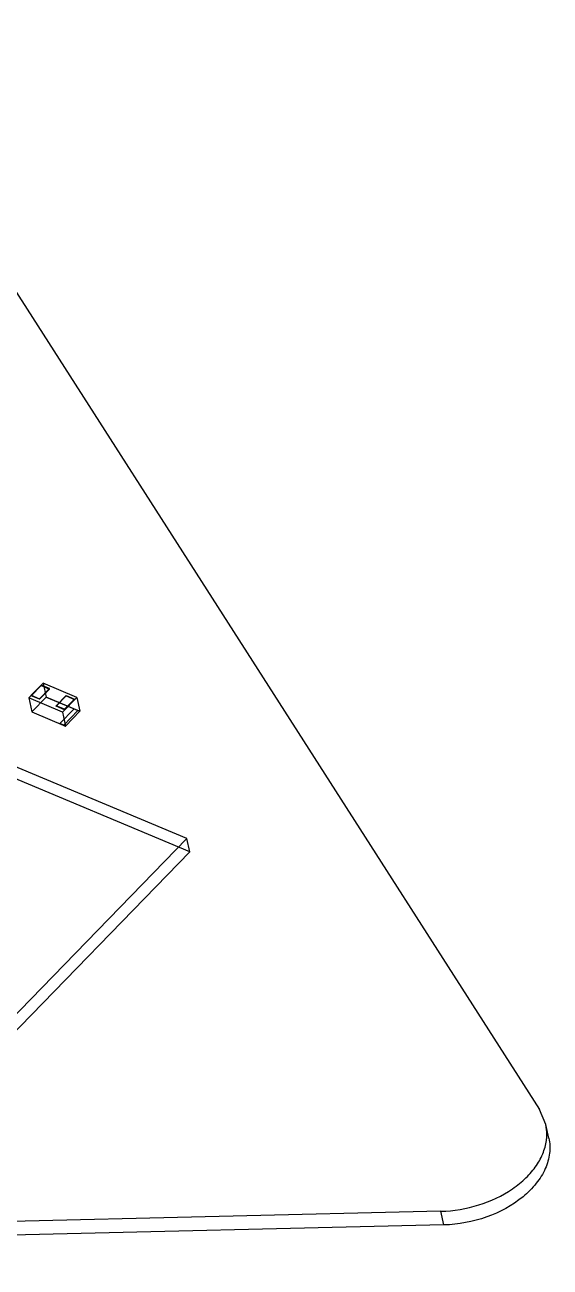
# Model space of a CAD drawing. Header units: millimetres. Extents: x 0 to 594, y 0 to 420.
# Drawn here: x 522.7 to 544.8, y 114.5 to 166.8 of the extents above; entities that cross this region are included whole.
import ezdxf

# ---------------------------------------------------------------- set-up
doc = ezdxf.new("R2010")
doc.units = ezdxf.units.MM
doc.header["$LTSCALE"] = 32.67
doc.layers.get('0').update_dxf_attribs({"linetype": 'CONTINUOUS'})

msp = doc.modelspace()

# ---------------------------------------------------------------- linework, layer by layer
at = {"color": 7, "linetype": 'CONTINUOUS'}
for p, q in [((515.161, 166.81), (544.385, 121.131)), ((529.545, 132.545), (509.915, 140.791)), ((522.901, 138.468), (523.501, 139.086)), ((523.415, 138.991), (522.995, 138.559)), ((523.768, 138.843), (523.348, 138.411)), ((523.411, 138.993), (523.768, 138.843)), ((524.914, 138.492), (523.501, 139.086)), ((523.501, 139.086), (523.629, 138.497)), ((524.314, 137.874), (522.901, 138.468)), ((522.901, 138.468), (523.03, 137.879)), ((523.348, 138.411), (522.991, 138.561)), ((523.629, 138.497), (523.03, 137.879)), ((523.629, 138.497), (524.807, 138.002)), ((524.964, 137.936), (523.629, 138.497)), ((524.467, 138.549), (524.047, 138.117)), ((524.404, 137.967), (524.047, 138.117)), ((524.914, 138.492), (524.314, 137.874)), ((524.4, 137.969), (524.82, 138.401)), ((524.467, 138.549), (524.824, 138.399)), ((524.914, 138.492), (525.042, 137.903)), ((523.03, 137.879), (524.443, 137.285)), ((524.807, 138.002), (524.207, 137.384)), ((524.208, 137.384), (524.807, 138.001)), ((524.314, 137.874), (524.443, 137.285)), ((524.364, 137.318), (524.964, 137.936)), ((524.964, 137.935), (524.365, 137.318)), ((525.042, 137.903), (524.443, 137.285)), ((524.807, 138.001), (524.964, 137.935)), ((525.042, 137.903), (524.964, 137.936)), ((524.964, 137.936), (525.042, 137.903)), ((524.365, 137.318), (524.208, 137.384)), ((524.365, 137.318), (524.443, 137.285)), ((529.545, 132.545), (517.258, 119.884)), ((544.646, 120.504), (544.385, 121.131)), ((544.772, 119.928), (544.646, 120.503)), ((540.232, 116.852), (464.951, 115.074)), ((540.358, 116.276), (540.232, 116.852)), ((540.358, 116.276), (465.076, 114.498))]:
    msp.add_line(p, q, dxfattribs=at)
at = {"color": 6, "linetype": 'CONTINUOUS'}
for p, q in [((529.666, 131.988), (510.037, 140.234)), ((523.411, 139.009), (522.991, 138.577)), ((523.344, 138.429), (523.764, 138.861)), ((523.764, 138.861), (523.411, 139.009)), ((523.415, 138.991), (523.411, 139.009)), ((523.768, 138.843), (523.764, 138.861)), ((522.991, 138.577), (523.344, 138.429)), ((522.995, 138.559), (522.991, 138.577)), ((523.348, 138.411), (523.344, 138.429)), ((524.043, 138.135), (524.463, 138.567)), ((524.397, 137.987), (524.043, 138.135)), ((524.047, 138.117), (524.043, 138.135)), ((524.816, 138.419), (524.397, 137.987)), ((524.463, 138.567), (524.816, 138.419)), ((524.467, 138.549), (524.463, 138.567)), ((524.82, 138.401), (524.816, 138.419)), ((524.4, 137.969), (524.397, 137.987)), ((529.666, 131.988), (529.545, 132.545)), ((517.379, 119.327), (529.666, 131.988))]:
    msp.add_line(p, q, dxfattribs=at)
at = {"color": 7, "linetype": 'CONTINUOUS'}
msp.add_arc((542.685, 120.105), 2.005, 354.3182, 354.7943, dxfattribs=at)
for points, knots in [([(544.681, 119.923), (544.686, 119.972), (544.696, 120.166), (544.677, 120.362), (544.646, 120.504)], [0, 0, 0, 0, 0.253058, 1, 1, 1, 1]), ([(540.232, 116.852), (540.771, 116.865), (541.833, 117.043), (543.034, 117.606), (543.811, 118.233), (544.257, 118.753), (544.561, 119.313), (544.66, 119.712), (544.68, 119.906)], [0, 0, 0, 0, 0.27788, 0.547998, 0.673825, 0.790994, 0.899271, 1, 1, 1, 1]), ([(544.772, 119.928), (544.817, 119.721), (544.835, 119.278), (544.643, 118.618), (544.252, 117.992), (543.474, 117.216), (542.161, 116.513), (540.968, 116.291), (540.358, 116.276)], [0, 0, 0, 0, 0.09894, 0.203421, 0.317146, 0.44132, 0.71435, 1, 1, 1, 1])]:
    msp.add_open_spline(points, degree=3, knots=knots, dxfattribs=at)

doc.saveas('drawing.dxf')
